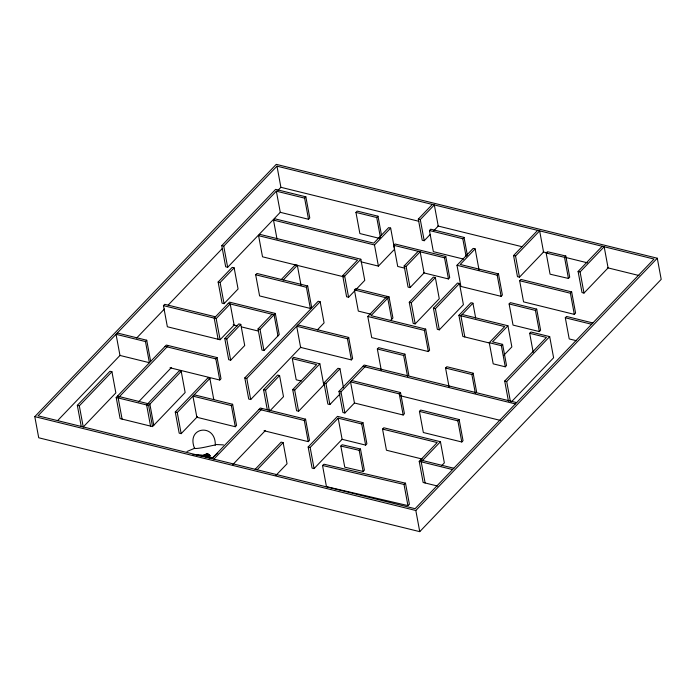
<?xml version="1.0" encoding="UTF-8"?>
<svg xmlns="http://www.w3.org/2000/svg" width="696" height="696" viewBox="0 0 696 696"><rect width="100%" height="100%" fill="white"/><g stroke="black" fill="none" stroke-linecap="round" stroke-linejoin="round"><path stroke-width="1.04" d="M206.573 454.175L206.834 457.028L211.889 458.638L260.321 408.03L305.561 419.175L309.485 440.324L308.224 441.638L264.036 430.746M206.747 454.157L205.764 456.75L203.328 456.211A54.54 35.096 43.7 0 0 197.96 455.48L196.646 455.393M194.584 448.546C201.031 448.494 209.096 446.066 215.134 445.022M206.912 454.149L206.442 456.028L204.694 456.498M207.069 454.149L206.442 456.028L203.328 456.211M207.234 454.149L206.442 456.028L203.249 456.054M207.391 454.149L206.442 456.028L203.293 455.958M207.538 454.157L206.442 456.028L203.336 455.863M207.686 454.175L206.442 456.028L203.397 455.776M207.826 454.192L206.442 456.028L203.458 455.68M207.965 454.21L206.442 456.028L203.519 455.593M208.095 454.236L206.442 456.028A54.271 34.922 43.7 0 0 198.221 454.732L192.896 454.697M211.889 458.638L212.567 457.916A53.836 27.457 -76.2 0 1 216.473 454.305L217.804 453.287M34.8 416.634L276.251 164.352L657.285 258.225L661.2 279.366L419.749 531.648L38.715 437.775L34.8 416.634L415.825 510.499L657.285 258.225M276.982 166.161L38.045 415.808L415.103 508.698L654.04 259.043L276.982 166.161L280.897 187.302L277.895 190.443M220.093 339.752L216.178 318.611L230.211 303.952L234.126 325.093L220.093 339.752L167.362 326.763L163.447 305.622L164.7 304.309L215.447 316.81M221.754 245.662L275.633 189.373L305.857 196.82L309.781 217.961L308.519 219.275L280.279 212.323L227.662 267.29L225.678 266.803L221.754 245.662L223.747 246.149L276.356 191.174L304.604 198.134L305.857 196.82M57.742 420.471L120.104 355.308M136.633 338.038L164.439 308.989M168.188 305.065L222.294 248.533M81.249 426.491L77.334 405.342L109.951 371.264L111.934 371.751L115.849 392.901L83.242 426.979L79.318 405.829L111.934 371.751M145.464 341.545L116.049 334.306L119.973 355.447L149.388 362.694L145.464 341.545L146.726 340.231L117.311 332.993M258.59 235.666L259.852 234.352L360.841 259.234L364.756 280.375L348.592 297.262L346.608 296.774L342.693 275.633L357.596 260.052L258.59 235.666L262.514 256.807L343.946 276.869M277.025 239.12L273.502 220.093L274.755 218.779L373.761 243.165L388.664 227.592L390.656 228.079L394.571 249.22L378.406 266.116L360.928 261.8M218.135 282.019L232.168 267.36L234.152 267.856L238.075 288.997L224.042 303.656L222.059 303.169L218.135 282.019L220.127 282.506L234.152 267.856M150.545 426.109L146.621 404.959L179.237 370.881L181.221 371.368L185.145 392.518L152.528 426.596L120.104 418.609L116.189 397.459L166.335 345.068L217.082 357.57L220.997 378.711L219.745 380.025L170.033 367.775M168.319 345.555L118.172 397.955L122.087 419.096M255.676 274.781L256.937 273.467L307.684 285.969L311.599 307.11L310.346 308.424L259.599 295.922L255.676 274.781L306.423 287.283L307.684 285.969M138.556 401.888L171.486 367.479M152.528 426.596L148.605 405.446L181.221 371.368M224.773 338.543L238.806 323.884L240.79 324.38L244.714 345.52L230.68 360.18L228.697 359.693L224.773 338.543L226.757 339.039L240.79 324.38M281.315 279.47L295.348 264.811L297.331 265.298L301.055 285.386M283.298 279.957L297.331 265.298M219.745 380.025L215.83 358.884L217.082 357.57M379.616 238.415L359.875 233.551L355.952 212.411L357.213 211.097L377.998 216.212L381.521 235.248M197.481 416.608L181.169 433.651L179.185 433.164L175.27 412.015L207.886 377.937L209.87 378.433L213.785 399.574M181.169 433.651L177.254 412.51L209.87 378.433M218.109 339.265L214.194 318.124L229.48 302.151L275.311 313.444L279.235 334.585L263.949 350.558L261.966 350.071L258.042 328.93L272.075 314.27M263.949 350.558L260.026 329.417L275.311 313.444M380.46 237.614L376.736 217.526L377.998 216.212M300.872 347.13L250.708 399.539L248.724 399.052L244.801 377.911L318.176 301.246L320.16 301.733L324.084 322.874L317.341 329.913M250.708 399.539L246.784 378.398L320.16 301.733M348.592 297.262L344.677 276.121L360.841 259.234M378.406 266.116L374.491 244.966L390.656 228.079M231.376 405.594L192.931 396.128L196.855 417.269L235.291 426.735L231.376 405.594L232.629 404.28L194.193 394.815M430.119 234.552L424.212 240.72L422.22 240.233L418.305 219.092L432.338 204.433M404.959 268.23L397.712 266.446L393.788 245.305L395.05 243.992L445.797 256.493L449.712 277.634L448.459 278.948L423.603 272.823M424.212 240.72L420.288 219.579L434.321 204.92L438.236 226.061L433.808 230.689M370.829 314.174L358.318 311.095L354.403 289.954L355.656 288.64L389.012 296.853L392.927 317.994L390.682 320.343M292.294 358.64L293.547 357.326L319.864 363.808L323.779 384.958L298.61 411.258L296.618 410.77L292.703 389.63L316.619 364.634L292.294 358.64L296.209 379.79L301.281 381.034M267.29 409.805L263.566 389.716L277.591 375.057L279.575 375.544L283.498 396.685L269.465 411.345L265.55 390.204L279.575 375.544M235.291 426.735L236.553 425.421L232.629 404.28M463.588 259.103L433.364 251.656L429.441 230.515L430.702 229.201L464.049 237.414L467.381 255.389M213.872 459.125L262.305 408.517M410.048 287.596L406.125 266.455L420.158 251.795L424.073 272.936L410.048 287.596L408.065 287.109L404.141 265.968L418.174 251.308M298.61 411.258L294.686 390.117L319.864 363.808M389.012 296.853L371.029 315.636L425.682 329.095L429.606 350.245L428.345 351.558L371.707 337.603L367.793 316.462L387.028 296.365M347.443 338.752L296.696 326.25L300.611 347.4L351.358 359.902L347.443 338.752L348.696 337.438L297.949 324.936M232.699 464.702L265.481 430.441M340.196 393.762L329.861 404.567L327.868 404.08L323.953 382.93L337.986 368.28L339.97 368.767L343.493 387.794M448.459 278.948L444.535 257.807L445.797 256.493M466.129 256.702L462.797 238.728L464.049 237.414M329.861 404.567L325.937 383.426L339.97 368.767M351.358 359.902L352.62 358.588L348.696 337.438M409.274 302.264L433.364 277.095L435.348 277.582L439.263 298.732L415.181 323.892L413.189 323.405L409.274 302.264L411.258 302.751L435.348 277.582M255.145 469.295L281.14 442.134L283.133 442.621L287.048 463.762L275.903 475.403M257.129 469.783L283.133 442.621M308.224 441.638L304.309 420.488L305.561 419.175M475.142 248.89L460.23 264.463L498.467 273.885L502.382 295.026L501.129 296.339L460.909 286.439L456.994 265.289L473.149 248.402L475.142 248.89L479.057 270.039M381.26 370.124L377.345 348.983L378.598 347.669L404.915 354.151L408.83 375.292M354.525 402.932L344.903 412.989L342.919 412.502L338.995 391.352L364.173 365.052L516.632 402.61M344.903 412.989L340.979 391.848L366.157 365.539M433.417 308.206L457.507 283.046L459.49 283.533L463.405 304.674L439.324 329.843L437.34 329.356L433.417 308.206L435.4 308.702L459.49 283.533M308.163 446.971L337.464 416.365L362.964 422.646L366.888 443.787L365.626 445.101L342.11 439.306L314.07 468.599L312.086 468.112L308.163 446.971L310.155 447.458L338.186 418.165L361.711 423.96L362.964 422.646M428.345 351.558L424.43 330.417L425.682 329.095M407.578 376.606L403.654 355.465L404.915 354.151M519.477 277.173L515.553 256.032L539.644 230.863L543.559 252.004L519.477 277.173L517.485 276.686L513.57 255.545L537.651 230.376M501.129 296.339L497.205 275.198L498.467 273.885M489.845 343.111L462.831 336.455L458.916 315.314L470.957 302.725L472.941 303.212L475.681 318.02M472.941 303.212L460.9 315.801L464.815 336.942M399.252 393.866L350.532 381.86L354.455 403.001L403.175 415.007L399.252 393.866L400.513 392.553L351.793 380.547M519.66 280.732L520.913 279.418L571.66 291.92L575.583 313.061L574.322 314.375L523.575 301.873L519.66 280.732L570.407 293.233L571.66 291.92M422.194 459.038L386.454 450.234L382.539 429.093L383.8 427.779L440.438 441.725L444.353 462.875L441.595 465.755M449.042 386.819L445.562 368.036L446.815 366.722L473.132 373.204L476.612 391.987M509.115 303.943L510.377 302.63L536.694 309.111L540.609 330.261L539.356 331.574L513.039 325.093L509.115 303.943L535.433 310.425L536.694 309.111M403.175 415.007L404.428 413.694L400.513 392.553M419.427 411.371L420.68 410.057L459.125 419.531L463.04 440.672L461.787 441.986L423.342 432.52L419.427 411.371L457.864 420.845L459.125 419.531M462.153 314.488L507.932 325.763L492.516 341.875L502.616 344.363L506.531 365.504L505.279 366.818L493.194 363.843L489.271 342.693L504.687 326.589L458.916 315.314M475.359 393.301L471.879 374.518L473.132 373.204M505.279 366.818L501.355 345.677L502.616 344.363M583.996 293.068L580.081 271.927L604.172 246.758L608.087 267.908L583.996 293.068L582.013 292.581L578.098 271.44L602.179 246.271M503.887 355.23L511.856 346.904L507.932 325.763M533.206 352.341L529.682 333.306L530.935 331.992L549.683 336.612L553.607 357.761L511.36 401.897M437.723 486.078L423.133 482.485L419.218 461.335L437.192 442.552L382.539 429.093M440.438 441.725L421.202 461.822L425.117 482.972M508.437 401.131L504.713 381.043L546.447 337.438L529.682 333.306M576.584 340.744L569.215 338.935L565.3 317.785L566.561 316.471L592.87 322.953M510.42 401.618L506.697 381.53L549.683 336.612M340.831 446.049L342.11 444.735L360.476 449.007L364.391 470.157L363.112 471.462L344.755 467.19L340.831 446.049L359.197 450.321L360.476 449.007M546.16 253.04L547.439 251.726L565.804 256.006L569.72 277.147L568.441 278.452L550.075 274.18L546.16 253.04L564.526 257.311L565.804 256.006M208.217 454.27L206.442 456.028L203.589 455.506M208.348 454.297L206.442 456.028L203.841 455.262M322.526 465.485L324.005 464.223L405.49 483.181L409.413 504.33L407.934 505.592L326.45 486.626L322.526 465.485L404.019 484.442L405.49 483.181M208.461 454.34L206.442 456.028L203.937 455.184M208.583 454.375L206.442 456.028L204.032 455.106M208.696 454.427L206.442 456.028L204.145 455.019M208.809 454.471L206.442 456.028L204.259 454.949M208.922 454.532L206.442 456.028L204.389 454.871M209.026 454.584L206.442 456.028L204.511 454.793M209.122 454.653L206.442 456.028L204.65 454.723M187.015 451.487L194.854 448.189M209.218 454.714L206.442 456.028L204.789 454.653M209.305 454.793L206.442 456.028L204.937 454.592M209.383 454.862L206.442 456.028L205.085 454.532M209.461 454.94L206.442 456.028L205.242 454.471M209.522 455.027L206.442 456.028L205.407 454.418M209.583 455.114L206.442 456.028L205.564 454.366M209.635 455.201L206.442 456.028L205.738 454.323M209.731 455.48L206.442 456.028L205.903 454.279M209.748 455.584L206.442 456.028L206.068 454.244M209.757 455.68L206.442 456.028L206.242 454.218M209.748 455.776L206.442 456.028L206.407 454.192M209.74 455.871L206.442 456.028L208.226 457.42M209.722 455.976L206.442 456.028L208.522 457.359M216.082 444.535L223.442 444.883M209.696 456.071L206.442 456.028L208.652 457.281M209.661 456.167L206.442 456.028L208.765 457.202M209.618 456.263L206.442 456.028L208.878 457.124M209.574 456.358L206.442 456.028L209.679 455.297L206.442 456.028L208.974 457.046M209.513 456.454L206.442 456.028L209.07 456.959M209.452 456.541L206.442 456.028A53.836 34.643 43.7 0 1 212.567 457.916M209.392 456.628L206.442 456.028L209.322 456.715M418.305 219.092L420.288 219.579M280.897 187.302L418.87 221.293M437.827 225.965L522.087 246.723M543.158 251.909L547.369 252.944M565.274 257.355L587.389 262.81M607.399 267.734L638.998 275.52M355.952 212.411L376.736 217.526M429.441 230.515L462.797 238.728M513.57 255.545L515.553 256.032M578.098 271.44L580.081 271.927M393.788 245.305L444.535 257.807M273.502 220.093L374.491 244.966M456.994 265.289L497.205 275.198M404.141 265.968L406.125 266.455M565.3 317.785L591.617 324.266M342.693 275.633L344.677 276.121M354.403 289.954L387.75 298.166L391.674 319.307M489.271 342.693L501.355 345.677M367.793 316.462L424.43 330.417M228.227 303.465L274.059 314.757L277.974 335.898M377.345 348.983L403.654 355.465M504.713 381.043L506.697 381.53M445.562 368.036L471.879 374.518M163.447 305.622L216.178 318.611M258.042 328.93L260.026 329.417M233.186 324.867L237.353 325.893M241.521 326.92L258.181 331.026M362.912 366.366L515.379 403.924M400.478 395.798L500.372 420.401M323.953 382.93L325.937 383.426M165.074 346.382L215.83 358.884M338.995 391.352L340.979 391.848M292.703 389.63L294.686 390.117M244.801 377.911L246.784 378.398M263.566 389.716L265.55 390.204M259.069 409.344L304.309 420.488M420.471 460.021L453.827 468.243M419.218 461.335L452.565 469.556M117.441 396.146L149.866 404.132L153.781 425.282M116.189 397.459L148.605 405.446M175.27 412.015L177.254 412.51M77.334 405.342L79.318 405.829M205.764 456.75L206.834 457.028M194.567 448.407C185.641 426.544 216.117 422.82 215.273 445.327M564.526 257.311L568.441 278.452M570.407 293.233L574.322 314.375M535.433 310.425L539.356 331.574M457.864 420.845L461.787 441.986M435.4 308.702L439.324 329.843M411.258 302.751L415.181 323.892M415.825 510.499L419.749 531.648M404.019 484.442L407.934 505.592M361.711 423.96L365.626 445.101M359.197 450.321L363.112 471.462M304.604 198.134L308.519 219.275M338.186 418.165L342.11 439.306M306.423 287.283L310.346 308.424M276.356 191.174L280.279 212.323M310.155 447.458L314.07 468.599M223.747 246.149L227.662 267.29M220.127 282.506L224.042 303.656M226.757 339.039L230.68 360.18M146.726 340.231L150.641 361.381"/></g></svg>
